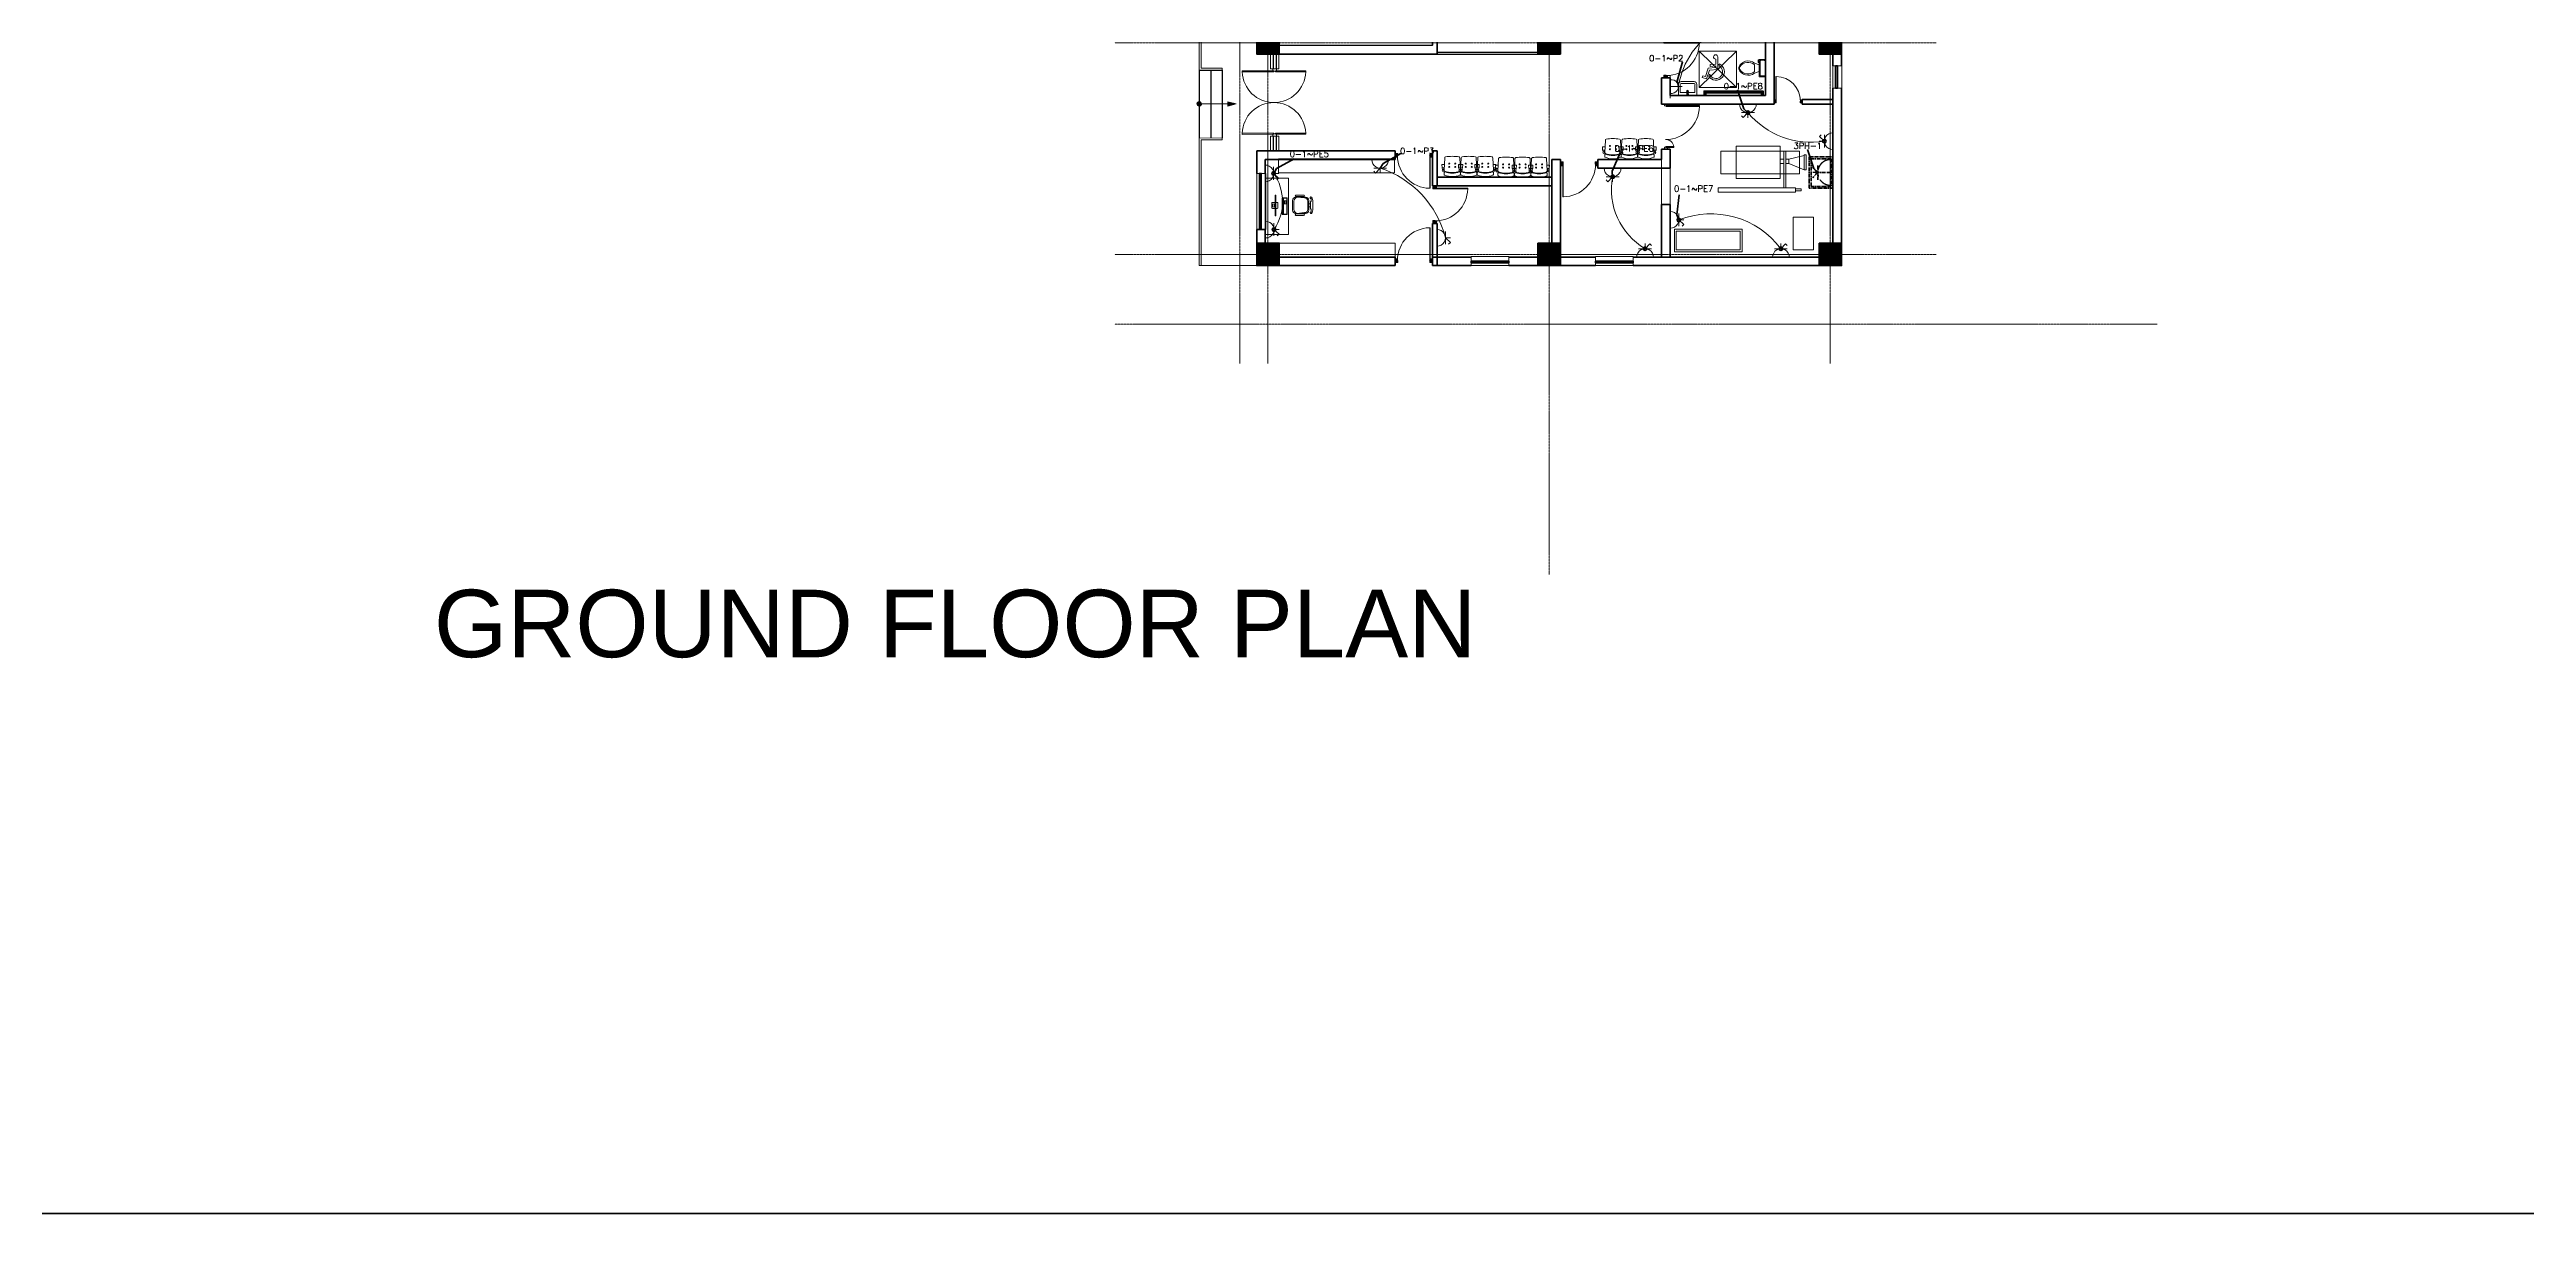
# Model space of a CAD drawing. Header units: millimetres. Extents: x 2390631 to 3337895, y 3598750 to 3969149.
# Drawn here: x 2430778 to 2496844, y 3786495 to 3817541 of the extents above; entities that cross this region are included whole.
import ezdxf

# ---------------------------------------------------------------- set-up
doc = ezdxf.new("R2010")
doc.units = ezdxf.units.MM
doc.header["$MEASUREMENT"] = 0
doc.linetypes.add('CENTER', pattern=[2, 1.25, -0.25, 0.25, -0.25])
doc.linetypes.add('DASHED', pattern=[0.75, 0.5, -0.25])
for name, color, linetype, lineweight in [('0newfurnture', 30, 'Continuous', 15), ('5 A power', 220, 'Continuous', 9), ('centreline', 52, 'CENTER', 5), ('Column-0.5', 14, 'Continuous', 50), ('Dimension- 0.15', 114, 'Continuous', 15), ('Dimension-137.5', 86, 'Continuous', 13), ('door', 41, 'Continuous', 5), ('Door Opening-0.09', 253, 'Continuous', 9), ('Furniture Hospital-0.09', 44, 'Continuous', 9), ('Hatch', 9, 'Continuous', 9), ('hidden lines', 205, 'DASHED', 5), ('Power Sockets City supply', 141, 'Continuous', 13), ('Railing', 73, 'Continuous', 20), ('Sill Level', 140, 'Continuous', 20), ('stairs', 6, 'Continuous', 25), ('T-Fixture-0.09', 255, 'Continuous', 9), ('TXT', 7, 'Continuous', 25), ('WALL 0.2', 7, 'Continuous', 20), ('wall 0.4', 7, 'Continuous', 40), ('Wall-0.5', 7, 'Continuous', 50), ('WINDOW', 152, 'Continuous', 30), ('Windows Plan', 152, 'Continuous', 35)]:
    doc.layers.add(name, color=color, linetype=linetype, lineweight=lineweight)
for name, color, linetype in [('power socket 3phase line', 54, 'CENTER'), ('power socket Generator', 210, 'CENTER'), ('Wires', 1, 'Continuous')]:
    doc.layers.add(name, color=color, linetype=linetype)
doc.styles.add('ARIAL', font='arial.ttf')
doc.styles.add('romans', font='romans.shx')
doc.styles.get("Standard").update_dxf_attribs({"font": 'arial.ttf'})
doc.linetypes.add('ZIGZAG', pattern='A,0.0001,-0.2,[131,ltypeshp.shx,S=0.2,R=0,X=-0.2,Y=0],-0.4,[131,ltypeshp.shx,S=0.2,R=180,X=0.2,Y=0],-0.2', length=0.8001)
doc.dimstyles.get("Standard").update_dxf_attribs({"dimtxt": 500, "dimasz": 100, "dimexe": 100, "dimexo": 200, "dimgap": 0.09, "dimtad": 0, "dimtoh": 1, "dimdec": 0, "dimzin": 0, "dimdsep": 46, "dimtxsty": 'Standard', "dimblk": 'DOT', "dimcen": 0, "dimclrd": 256, "dimclre": 256, "dimclrt": 256, "dimadec": 0, "dimazin": 0, "dimtfac": 1, "dimtdec": 0, "dimtofl": 0, "dimtmove": 0, "dimatfit": 3, "dimfxl": 1, "dimtolj": 1, "dimtzin": 0, "dimlwd": -1, "dimlwe": -1, "dimarcsym": 1})

# ---------------------------------------------------------------- blocks, each defined once
blk = doc.blocks.new('xray')
at = {"layer": 'Furniture Hospital-0.09'}
for p, q in [((3462.8, 4300.7), (3462.8, 4316.1)), ((3479.2, 4311.9), (3462.8, 4316.1)), ((3484.5, 4320.4), (3484.5, 4281.6)), ((3479.2, 4307.4), (3462.8, 4300.7))]:
    blk.add_line(p, q, dxfattribs=at)
for points in [[(3462.8, 4300.7), (3460.8, 4300.7), (3460.8, 4316.6), (3462.8, 4316.6)], [(3551.8, 4296.4), (3467.7, 4296.4), (3467.7, 4320.4), (3551.8, 4320.4)], [(3484.5, 4281.6), (3482.3, 4281.6), (3482.3, 4320.4), (3484.5, 4320.4)], [(3535.4, 4291.3), (3488.5, 4291.3), (3488.5, 4325.8), (3535.4, 4325.8)], [(3554.6, 4277), (3472.2, 4277), (3472.2, 4281.6), (3554.6, 4281.6)], [(3472.2, 4278.4), (3465.9, 4278.4), (3465.9, 4280.5), (3472.2, 4280.5)], [(3474.6, 4215.2), (3474.6, 4250), (3452.7, 4250), (3452.7, 4215.2)]]:
    blk.add_lwpolyline(points, close=True, dxfattribs=at)
for points in [[(3482.3, 4307.4), (3479.2, 4307.4), (3479.2, 4311.9), (3482.3, 4311.9)], [(3484.5, 4311.9), (3488.5, 4311.9), (3488.5, 4307.4), (3484.5, 4307.4)]]:
    blk.add_lwpolyline(points, dxfattribs=at)
at = {"layer": 'Furniture Hospital-0.09', "lineweight": 5}
for points in [[(3601.2, 4213.3), (3529.1, 4213.3), (3529.1, 4237.3), (3601.2, 4237.3)], [(3599.2, 4215.3), (3531.1, 4215.3), (3531.1, 4235.3), (3599.2, 4235.3)]]:
    blk.add_lwpolyline(points, close=True, dxfattribs=at)
blk = doc.blocks.new("door 3'3")
at = {"layer": 'door'}
for p, q in [((82769.4, -31237.4), (82769.4, -31203.4)), ((82769.8, -31203.4), (82769.4, -31203.4)), ((82769.8, -31237.4), (82769.8, -31203.4))]:
    blk.add_line(p, q, dxfattribs=at)
at = {"layer": 'door', "ltscale": 80}
for points in [[(82769.8, -31239.8), (82767.4, -31239.8), (82767.4, -31239.4), (82766.9, -31239.4), (82766.9, -31236.4), (82767.4, -31236.4), (82767.4, -31235.9), (82769.4, -31235.9), (82769.4, -31237.4), (82769.8, -31237.4)], [(82802.9, -31239.8), (82805.4, -31239.8), (82805.4, -31239.4), (82805.9, -31239.4), (82805.9, -31236.4), (82805.4, -31236.4), (82805.4, -31235.9), (82803.4, -31235.9), (82803.4, -31237.4), (82802.9, -31237.4)]]:
    blk.add_lwpolyline(points, close=True, dxfattribs=at)
blk.add_arc((82769.4, -31237.4), 34, 0, 89.2047, dxfattribs=at)
at = {"layer": 'Hatch'}
for centre, radius, start, end in [((82767.7, -31239.9), 2.68, 36.7582, 107.5329), ((82767.3, -31240.3), 1.96, 14.7681, 101.3525), ((82757.2, -31236.2), 10.6, 342.6842, 1.6014), ((82764.4, -31235.9), 4.57, 311.0325, 0.2101), ((82768.1, -31239.1), 3.04, 64.8198, 103.5348), ((82767.3, -31236.1), 3.25, 271.0473, 321.5319), ((82805.1, -31239.9), 2.68, 72.4671, 143.2418), ((82805.5, -31236.1), 3.25, 218.4681, 268.9527), ((82804.7, -31239.1), 3.04, 76.4652, 115.1802), ((82805.5, -31240.3), 1.96, 78.6475, 165.2319), ((82808.4, -31235.9), 4.57, 179.7899, 228.9675), ((82815.6, -31236.2), 10.6, 178.3986, 197.3158)]:
    blk.add_arc(centre, radius, start, end, dxfattribs=at)
blk = doc.blocks.new('BANCAS')
at = {"layer": 'Furniture Hospital-0.09'}
for p, q in [((-0.236, -0.247), (-0.314, -0.247)), ((-0.309, -0.347), (-0.314, -0.247)), ((-0.241, -0.347), (-0.309, -0.347)), ((-0.294, -0.405), (-0.3, -0.347)), ((-0.256, -0.405), (-0.25, -0.347)), ((0.314, -0.25), (0.236, -0.25)), ((0.309, -0.35), (0.241, -0.35)), ((0.256, -0.409), (0.25, -0.35)), ((0.294, -0.409), (0.3, -0.35)), ((0.309, -0.35), (0.314, -0.25))]:
    blk.add_line(p, q, dxfattribs=at)
blk.add_lwpolyline([(0.227, -0.048, 0.346546), (0.203, -0.019, 0.095695), (-0.203, -0.019, 0.346546), (-0.227, -0.048), (-0.244, -0.417, 0.318973), (-0.225, -0.447, 0.193005), (0.225, -0.447, 0.318973), (0.244, -0.417)], format="xyb", close=True, dxfattribs=at)
blk.add_lwpolyline([(-0.245, -0.522), (-0.245, -0.489, -0.522832), (-0.218, -0.471, 0.18), (0.218, -0.471, -0.522832), (0.245, -0.489), (0.245, -0.547, -0.306573), (0.232, -0.565, -0.192782), (-0.232, -0.565, -0.306573), (-0.245, -0.547), (-0.245, -0.504)], format="xyb", dxfattribs=at)
for centre, radius in [((-0.275, -0.422), 0.025), ((-0.09, -0.22), 0.015), ((-0.09, -0.32), 0.015), ((0.09, -0.22), 0.015), ((0.09, -0.32), 0.015), ((0.275, -0.425), 0.025)]:
    blk.add_circle(centre, radius, dxfattribs=at)
blk = doc.blocks.new('A$C72AE6952')
at = {"ltscale": 20, "xscale": 800, "yscale": 800, "zscale": 800, "row_count": 1, "column_count": 3, "row_spacing": 0, "column_spacing": 440.0000000000001}
blk.add_blockref('BANCAS', (-440, 0), dxfattribs=at)
blk = doc.blocks.new("door 5'")
at = {"layer": 'door', "ltscale": 1000}
for points in [[(2177525, 4317078), (2177525, 4317062), (2177516, 4317062), (2177516, 4317020), (2177473, 4317020), (2177474, 4317105)], [(2177525, 4317062), (2177525, 4317105), (2177474, 4317105), (2177473, 4317020)], [(2177473, 4317020), (2177516, 4317020)], [(2177474, 4317105), (2177516, 4317105)], [(2178697, 4316120), (2178697, 4317060), (2178671, 4317060), (2178671, 4316120), (2178697, 4316120)], [(2178689, 4317076), (2178689, 4317060), (2178697, 4317060), (2178697, 4317018), (2178740, 4317018), (2178740, 4317104)], [(2178689, 4317060), (2178689, 4317104), (2178740, 4317104), (2178740, 4317018)], [(2178740, 4317018), (2178697, 4317018)]]:
    blk.add_lwpolyline(points, dxfattribs=at)
blk.add_lwpolyline([(2177516, 4316839), (2177516, 4317062), (2177543, 4317062), (2177543, 4316839)], close=True, dxfattribs=at)
at = {"layer": 'Door Opening-0.09', "ltscale": 1000}
for centre, radius, start, end in [((2177516, 4317062), 224, 276.6944, 2.34403), ((2178697, 4317076), 957, 180.34163, 268.42442)]:
    blk.add_arc(centre, radius, start, end, dxfattribs=at)
at = {"layer": 'WINDOW', "ltscale": 5}
blk.add_line((2177474, 4317104), (2177474, 4317104), dxfattribs=at)
blk = doc.blocks.new('MAIN DOOR')
at = {"layer": 'door', "ltscale": 1000}
for points in [[(2313.5, 188.5), (2347.4, 188.5), (2347.4, 187.3), (2313.5, 187.3)], [(2381.3, 188.5), (2348.9, 188.5), (2348.9, 187.3), (2381.3, 187.3)]]:
    blk.add_lwpolyline(points, close=True, dxfattribs=at)
for points in [[(2346.1, 190.6), (2346.1, 188.5)], [(2348.9, 188.1), (2347.4, 188.1), (2347.4, 188.5), (2346.1, 188.5), (2346.1, 190.6), (2350.2, 190.6)], [(2347.4, 188.1), (2348.9, 188.1), (2348.9, 188.5), (2350.2, 188.5), (2350.2, 190.6), (2346.1, 190.6)], [(2350.2, 190.6), (2350.2, 188.5)], [(2313.4, 120.7), (2347.3, 120.7), (2347.3, 121.9), (2313.4, 121.9), (2313.4, 120.7)], [(2348.8, 121.1), (2347.3, 121.1), (2347.3, 120.7), (2346, 120.7), (2346, 118.6), (2350.1, 118.6)], [(2347.3, 121.1), (2348.8, 121.1), (2348.8, 120.7), (2350.1, 120.7), (2350.1, 118.6), (2346, 118.6)], [(2346, 118.6), (2346, 120.7)], [(2381.3, 120.7), (2348.8, 120.7), (2348.8, 121.9), (2381.3, 121.9), (2381.3, 120.7)], [(2350.1, 118.6), (2350.1, 120.7)]]:
    blk.add_lwpolyline(points, dxfattribs=at)
at = {"layer": 'Door Opening-0.09', "ltscale": 1000}
for centre, start, end in [((2347.4, 188.5), 182.1168, 357.8826), ((2347.3, 120.7), 2.1167, 177.8826)]:
    blk.add_arc(centre, 33.9, start, end, dxfattribs=at)
at = {"layer": 'WINDOW', "ltscale": 5}
blk.add_line((2350.1, 190.6), (2350.1, 190.6), dxfattribs=at)
blk = doc.blocks.new('2ft column')
at = {"layer": 'Hatch', "ltscale": 5}
h = blk.add_hatch(color=256, dxfattribs=at)
h.dxf.hatch_style = 1
h.paths.add_polyline_path([(2207385, 4176559), (2207985, 4176559), (2207985, 4175959), (2207385, 4175959)])
at = {"layer": 'Column-0.5', "ltscale": 5}
blk.add_lwpolyline([(2207385, 4176559), (2207985, 4176559), (2207985, 4175959), (2207385, 4175959)], close=True, dxfattribs=at)
at = {"layer": 'Defpoints', "ltscale": 5}
for points in [[(2207985, 4176559), (2207385, 4175959)], [(2207985, 4175959), (2207385, 4176559)]]:
    blk.add_lwpolyline(points, dxfattribs=at)
blk = doc.blocks.new('main grid')
at = {"layer": 'centreline', "ltscale": 5}
for p, q in [((2518911, 4018930), (2518911, 3987284)), ((2526411, 4018930), (2526411, 3987284)), ((2533911, 4018930), (2533911, 3991299)), ((2541411, 4018930), (2541411, 3976624)), ((2542161, 4018930), (2542161, 3976624)), ((2549661, 4018930), (2549661, 3976624)), ((2557161, 4018930), (2557161, 3976624)), ((2559988, 4011172), (2515645, 4011172)), ((2559988, 4003672), (2515645, 4003672)), ((2559388, 3996172), (2515045, 3996172)), ((2559988, 3996172), (2515645, 3996172)), ((2559988, 3991172), (2538074, 3991172)), ((2533911, 3989164), (2515100, 3989164)), ((2559988, 3985172), (2538074, 3985172)), ((2559988, 3979531), (2538074, 3979531))]:
    blk.add_line(p, q, dxfattribs=at)
blk.add_lwpolyline([(2510725, 3995097), (2521316, 3987284)], dxfattribs=at)
at = {"layer": 'Hatch'}
for p in [(311226, -165087), (318726, -165087), (326226, -165087), (333726, -165087), (311226, -172587), (318726, -172587), (326226, -172587), (333726, -172587), (311226, -180087), (318726, -180087), (326226, -180087), (333726, -180087), (305895, -183187), (311226, -183187), (318726, -183187), (326226, -183187), (333726, -183187), (334476, -185087), (341976, -185087), (349476, -185087), (311226, -187095), (318801, -187095), (334476, -191087), (341976, -191087), (349476, -191087), (334476, -196728), (341976, -196728), (349476, -196728)]:
    blk.add_blockref('2ft column', p, dxfattribs=at)
at = {"layer": 'Hatch', "xscale": -1}
for p in [(4749846, -165087), (4757346, -165087), (4764846, -165087), (4749846, -172587), (4757346, -172587), (4764846, -172587), (4749846, -180087), (4757346, -180087), (4764846, -180087)]:
    blk.add_blockref('2ft column', p, dxfattribs=at)
blk = doc.blocks.new('d1')
at = {"layer": 'door'}
for p, q in [((2442.7, 10746.2), (2408.3, 10746.2)), ((2408.3, 10746.2), (2408.3, 10745.7)), ((2442.7, 10745.7), (2408.3, 10745.7))]:
    blk.add_line(p, q, dxfattribs=at)
at = {"layer": 'door', "ltscale": 80}
for points in [[(2445, 10779.7), (2445, 10782), (2444.6, 10782), (2444.6, 10782.4), (2441.8, 10782.4), (2441.8, 10782), (2441.4, 10782), (2441.4, 10780.1), (2442.7, 10780.1), (2442.7, 10779.7)], [(2445, 10746.2), (2445, 10743.9), (2444.6, 10743.9), (2444.6, 10743.4), (2441.8, 10743.4), (2441.8, 10743.9), (2441.4, 10743.9), (2441.4, 10745.7), (2442.7, 10745.7), (2442.7, 10746.2)]]:
    blk.add_lwpolyline(points, close=True, dxfattribs=at)
at = {"layer": 'Door Opening-0.09', "ltscale": 80}
blk.add_arc((2442.7, 10745.7), 34.4, 90, 179.274, dxfattribs=at)
at = {"layer": 'hidden lines'}
for centre, radius, start, end in [((2441.6, 10791.4), 9.82, 268.3986, 287.3158), ((2441.4, 10784.8), 4.22, 269.7899, 318.9675), ((2444.3, 10781.3), 2.81, 166.4652, 205.1802), ((2445, 10781.7), 2.48, 162.4671, 233.2418), ((2441.6, 10782), 3, 308.4681, 358.9527), ((2445.5, 10782.1), 1.81, 168.6475, 255.2319), ((2441.4, 10741.1), 4.22, 41.0325, 90.2101), ((2441.6, 10734.5), 9.82, 72.6842, 91.6014), ((2444.3, 10744.5), 2.81, 154.8198, 193.5348), ((2445, 10744.2), 2.48, 126.7582, 197.5329), ((2441.6, 10743.8), 3, 1.0473, 51.5319), ((2445.5, 10743.8), 1.81, 104.7681, 191.3525)]:
    blk.add_arc(centre, radius, start, end, dxfattribs=at)
blk = doc.blocks.new('TAP')
at = {"layer": 'Furniture Hospital-0.09', "linetype": 'Continuous'}
for p, q in [((0, 38), (0, -38)), ((5, 38), (0, 38)), ((5, 38), (5, -38)), ((30, 25), (5, 25)), ((30, 0), (5, 0)), ((30, 25), (30, -25)), ((56, 16), (30, 16)), ((51, 7), (48, 8)), ((59, 19), (57, 22)), ((73, 24), (73, 27)), ((88, 20), (89, 22)), ((97, 15), (125, 12)), ((97, 8), (100, 9)), ((5, -38), (0, -38)), ((30, -25), (5, -25)), ((56, -16), (30, -16)), ((51, -8), (48, -9)), ((60, -20), (58, -22)), ((74, -24), (74, -27)), ((88, -19), (90, -22)), ((97, -7), (100, -8)), ((97, -15), (125, -12))]:
    blk.add_line(p, q, dxfattribs=at)
for radius in [21.2, 19.7]:
    blk.add_circle((74, 0), radius, dxfattribs=at)
for centre, radius, start, end in [((74, 0), 27.2, 163.05119, 199.05119), ((74, 0), 24.2, 127.05119, 163.05119), ((74, 0), 27.2, 91.05119, 127.05119), ((74, 0), 24.2, 55.05119, 91.05119), ((74, 0), 27.2, 19.05119, 55.05119), ((74, 0), 24.2, 343.05119, 19.05119), ((95, 0), 32.6, 337.45001, 22.54999), ((74, 0), 24.2, 199.05119, 235.05119), ((74, 0), 27.2, 235.05119, 271.05119), ((74, 0), 24.2, 271.05119, 307.05119), ((74, 0), 27.2, 307.05119, 343.05119)]:
    blk.add_arc(centre, radius, start, end, dxfattribs=at)
blk = doc.blocks.new('bazin')
at = {"layer": '0newfurnture', "ltscale": 5}
for p, q in [((2434577, 4011590), (2435069, 4011590)), ((2434577, 4011295), (2434577, 4011590)), ((2434626, 4011295), (2434626, 4011516)), ((2434626, 4011516), (2434799, 4011516)), ((2434847, 4011516), (2435020, 4011516)), ((2435020, 4011516), (2435020, 4011295)), ((2435069, 4011590), (2435069, 4011295)), ((2434996, 4011270), (2434651, 4011270)), ((2434996, 4011221), (2434651, 4011221))]:
    blk.add_line(p, q, dxfattribs=at)
blk.add_circle((2434823, 4011477), 25.6, dxfattribs=at)
for centre, radius, start, end in [((2434651, 4011295), 73.8, 180, 270), ((2434651, 4011295), 24.6, 180, 270), ((2434996, 4011295), 73.8, 270, 0), ((2434996, 4011295), 24.6, 270, 0)]:
    blk.add_arc(centre, radius, start, end, dxfattribs=at)
at = {"layer": '0newfurnture', "ltscale": 5, "xscale": 0.9842520018725999, "yscale": 0.9842520018725999, "zscale": 0.9842520018725999, "rotation": 270}
blk.add_blockref('TAP', (2434823, 4011590), dxfattribs=at)
blk = doc.blocks.new('Toilet - top')
at = {"layer": 'Furniture Hospital-0.09'}
for p, q in [((-10, -8.5), (-8, -8.5)), ((-10, -9.5), (-10, -8.5)), ((-7, -9.5), (-10, -9.5)), ((-8, -8.5), (-8, -8)), ((-7, -8), (-7, -9.5)), ((-4, -8), (-6, -14)), ((4, -14), (-4, -14)), ((4, -8), (6, -14)), ((9.5, -6), (9.5, -2))]:
    blk.add_line(p, q, dxfattribs=at)
blk.add_lwpolyline([(10.5, -8), (10.5, 0), (-10.5, 0), (-10.5, -8)], close=True, dxfattribs=at)
for points in [[(-9.5, -2), (-9.5, -6)], [(8.5, -1), (-8.5, -1)], [(-8.5, -7), (8.5, -7)]]:
    blk.add_lwpolyline(points, dxfattribs=at)
for centre, radius, start, end in [((-8.6, -1.9), 0.884, 81.8699, 188.1301), ((-8.6, -6.1), 0.884, 171.8699, 278.1301), ((3.5, -21.6), 12.2, 141.4691, 247.9714), ((4.2, -21.8), 11.3, 136.3677, 238.9468), ((-3.5, -21.6), 12.2, 292.0284, 38.5307), ((-4.2, -21.8), 11.3, 301.053, 43.6321), ((8.6, -1.9), 0.884, 351.8699, 98.1301), ((8.6, -6.1), 0.884, 261.8699, 8.1301), ((0, -27.9), 4, 245.7318, 294.2682), ((0, -29), 4, 254.8605, 285.1395)]:
    blk.add_arc(centre, radius, start, end, dxfattribs=at)
blk = doc.blocks.new('desk')
at = {"layer": 'Furniture Hospital-0.09', "lineweight": 0}
for p, q in [((82778.1, -33213.8), (82775.8, -33214)), ((82775.8, -33214.2), (82775.9, -33214.2)), ((82775.8, -33214.3), (82775.9, -33214.3)), ((82775.8, -33216.6), (82775.9, -33216.6)), ((82775.8, -33216.6), (82775.9, -33216.6)), ((82778.1, -33217.1), (82775.8, -33216.9)), ((82775.9, -33212.3), (82778.8, -33212.3)), ((82775.9, -33218.6), (82778.8, -33218.6)), ((82777.7, -33214.4), (82778.6, -33214.4)), ((82777.7, -33214.5), (82777.7, -33214.4)), ((82777.7, -33214.5), (82778.8, -33214.5)), ((82777.7, -33216.4), (82778.6, -33216.4)), ((82777.7, -33216.4), (82778.8, -33216.4)), ((82777.7, -33216.4), (82777.7, -33216.4)), ((82777.8, -33216.4), (82777.8, -33214.5)), ((82779.1, -33204.5), (82778.8, -33204.7)), ((82778.8, -33226.1), (82778.8, -33204.7)), ((82779.6, -33212.3), (82781, -33212.3)), ((82779.6, -33218.6), (82781, -33218.6)), ((82778.8, -33226.1), (82779.1, -33226.3))]:
    blk.add_line(p, q, dxfattribs=at)
at = {"layer": 'Furniture Hospital-0.09', "lineweight": 0, "ltscale": 100}
for p, q in [((82786.2, -33223.5), (82786.2, -33206.1)), ((82786.2, -33206.1), (82791.3, -33206.1)), ((82786.5, -33207.8), (82787.1, -33207.8)), ((82786.5, -33217.1), (82786.5, -33207.8)), ((82787.1, -33217.1), (82786.5, -33217.1)), ((82786.5, -33219.9), (82786.5, -33217.6)), ((82786.5, -33217.6), (82787.1, -33217.6)), ((82786.6, -33207), (82786.6, -33206.4)), ((82786.6, -33206.4), (82787.1, -33206.4)), ((82787.1, -33207), (82786.6, -33207)), ((82787.1, -33206.4), (82787.1, -33207)), ((82787.1, -33207.8), (82787.1, -33217.1)), ((82787.1, -33217.6), (82787.1, -33219.9)), ((82787.4, -33217.1), (82787.4, -33206.3)), ((82787.4, -33206.3), (82791.1, -33206.3)), ((82791.1, -33217.1), (82787.4, -33217.1)), ((82787.5, -33220), (82787.5, -33217.5)), ((82787.5, -33217.5), (82788.6, -33217.5)), ((82788.6, -33217.5), (82788.6, -33220)), ((82790, -33219.2), (82790, -33218.4)), ((82790, -33218.4), (82790.5, -33218.4)), ((82790.5, -33219.2), (82790, -33219.2)), ((82790.5, -33217.6), (82791, -33217.6)), ((82790.5, -33218.4), (82790.5, -33217.6)), ((82790.5, -33220.1), (82790.5, -33219.2)), ((82791, -33217.6), (82791, -33220.1)), ((82791.1, -33206.3), (82791.1, -33217.1)), ((82791.3, -33206.1), (82791.3, -33223.5)), ((82791.3, -33223.5), (82786.2, -33223.5)), ((82787.1, -33219.9), (82786.5, -33219.9)), ((82788.6, -33220), (82787.5, -33220)), ((82787.5, -33223.2), (82787.5, -33220.3)), ((82787.5, -33220.3), (82791.1, -33220.3)), ((82791.1, -33223.2), (82787.5, -33223.2)), ((82791, -33220.1), (82790.5, -33220.1)), ((82791.1, -33220.3), (82791.1, -33223.2))]:
    blk.add_line(p, q, dxfattribs=at)
at = {"layer": 'Furniture Hospital-0.09', "ltscale": 6}
for p, q in [((82800.5, -33205), (82808.5, -33205)), ((82800.5, -33206.6), (82808.5, -33206.6)), ((82813.9, -33214), (82815.9, -33214)), ((82813.9, -33217.3), (82815.9, -33217.3)), ((82800.5, -33224.7), (82808.5, -33224.7)), ((82800.5, -33226.3), (82808.5, -33226.3))]:
    blk.add_line(p, q, dxfattribs=at)
at = {"layer": 'Furniture Hospital-0.09', "lineweight": 0}
for points in [[(82775.2, -33217.9), (82775.2, -33213)], [(82775.8, -33216.9), (82775.8, -33214)], [(82775.9, -33216.6), (82775.9, -33214.2)], [(82775.9, -33216.6), (82775.9, -33214.3)], [(82779.6, -33226.3), (82779.6, -33204.5), (82779.1, -33204.5), (82779.1, -33226.3), (82779.6, -33226.3)], [(82781.7, -33217.9), (82781.7, -33213)]]:
    blk.add_lwpolyline(points, dxfattribs=at)
for points in [[(82778.1, -33213.8, -0.263666), (82778.5, -33214), (82778.6, -33214.1), (82778.6, -33214.4)], [(82778.1, -33217.1, 0.263666), (82778.5, -33216.9), (82778.6, -33216.8), (82778.6, -33216.4)]]:
    blk.add_lwpolyline(points, format="xyb", dxfattribs=at)
at = {"layer": 'Furniture Hospital-0.09', "ltscale": 6}
for points in [[(82797.1, -33215.6), (82797.1, -33210.6, -0.414214), (82800.5, -33207.2), (82810.6, -33207.2, -0.418376), (82813.9, -33210.6), (82813.9, -33215.6)], [(82797.1, -33215.6), (82797.1, -33220.7, 0.414214), (82800.5, -33224.1), (82810.6, -33224.1, 0.418376), (82813.9, -33220.7), (82813.9, -33215.6)], [(82798.2, -33215.6), (82798.2, -33211.3, -0.28028), (82801.6, -33207.2), (82809.5, -33208, -0.418376), (82812.8, -33211.3), (82812.8, -33215.6)], [(82798.2, -33215.6), (82798.2, -33219.9, 0.28028), (82801.6, -33224.1), (82809.5, -33223.3, 0.418376), (82812.8, -33219.9), (82812.8, -33215.6)], [(82816.3, -33208.6, -0.214578), (82815.9, -33212.2), (82815.9, -33215.6)], [(82816.3, -33222.7, 0.214578), (82815.9, -33219.1), (82815.9, -33215.6)], [(82816.6, -33207.1, -0.207066), (82818.1, -33212.2), (82818.1, -33215.6)], [(82816.6, -33224.2, 0.207066), (82818.1, -33219.1), (82818.1, -33215.6)]]:
    blk.add_lwpolyline(points, format="xyb", dxfattribs=at)
at = {"layer": 'Furniture Hospital-0.09', "lineweight": 0}
for centre, radius in [((82775.4, -33213.8), 0.0699), ((82775.4, -33214.4), 0.0699), ((82775.4, -33215), 0.0699), ((82775.4, -33215.6), 0.0699), ((82775.4, -33216.2), 0.0699), ((82775.4, -33216.7), 0.0699), ((82775.4, -33217.3), 0.0699), ((82775.4, -33217.9), 0.0699), ((82779.3, -33214), 0.0463), ((82779.3, -33216.9), 0.0463)]:
    blk.add_circle(centre, radius, dxfattribs=at)
for centre, start, end in [((82775.9, -33213), 90, 180), ((82775.9, -33217.9), 180, 270), ((82781, -33213), 0, 90), ((82781, -33217.9), 270, 0)]:
    blk.add_arc(centre, 0.695, start, end, dxfattribs=at)
at = {"layer": 'Furniture Hospital-0.09', "ltscale": 6}
for centre, radius, start, end in [((82800.7, -33205.8), 0.824, 100.5781, 259.642), ((82808.5, -33205.8), 0.812, 270, 90), ((82816.2, -33207.8), 0.823, 59.8228, 277.5348), ((82800.7, -33225.5), 0.824, 100.358, 259.4219), ((82808.5, -33225.5), 0.812, 270, 90), ((82816.2, -33223.5), 0.823, 82.4652, 300.1772)]:
    blk.add_arc(centre, radius, start, end, dxfattribs=at)
blk = doc.blocks.new('Wheel Chair')
at = {"layer": 'T-Fixture-0.09'}
blk.add_lwpolyline([(-130, -183, -0.239978), (-223, 0, -0.243341), (-129, 182), (-128, 182, -0.241316), (75, 211), (76, 211, -0.238142), (218, 65), (184, 14), (173, 51, 0.192657), (94, 153), (94, 154, 0.25323), (-74, 162), (-74, 161, 0.245902), (-174, 27), (-175, 27, 0.247474), (-120, -132), (-128, -181)], format="xyb", dxfattribs=at)
blk.add_lwpolyline([(305, 47), (366, 13), (392, 59), (290, 117), (158, -89), (-63, -51), (-146, -374, 0.423515), (-104, -442), (-103, -442, 0.413314), (-35, -399), (-32, -388, 0.409265), (-67, -332), (-80, -330), (-48, -201), (105, -227), (113, -178), (-33, -153), (-23, -112), (182, -146)], format="xyb", close=True, dxfattribs=at)
blk = doc.blocks.new('v2')
at = {"layer": 'Sill Level'}
blk.add_lwpolyline([(2448277, 3818910), (2448877, 3818910), (2448877, 3818670), (2448277, 3818670)], close=True, dxfattribs=at)
at = {"layer": 'Windows Plan'}
blk.add_lwpolyline([(2448877, 3818790), (2448277, 3818790), (2448277, 3818743), (2448877, 3818743)], close=True, dxfattribs=at)
blk = doc.blocks.new('w2')
at = {"layer": 'Sill Level'}
blk.add_lwpolyline([(2444138, 3818930), (2445638, 3818930), (2445638, 3818690), (2444138, 3818690)], close=True, dxfattribs=at)
at = {"layer": 'Windows Plan'}
blk.add_lwpolyline([(2445638, 3818810), (2444138, 3818810), (2444138, 3818762), (2445638, 3818762)], close=True, dxfattribs=at)
blk = doc.blocks.new('v1')
at = {"layer": 'Sill Level'}
blk.add_lwpolyline([(2446591, 3818940), (2447591, 3818940), (2447591, 3818700), (2446591, 3818700)], close=True, dxfattribs=at)
at = {"layer": 'Windows Plan'}
blk.add_lwpolyline([(2447591, 3818820), (2446591, 3818820), (2446591, 3818772), (2447591, 3818772)], close=True, dxfattribs=at)
blk = doc.blocks.new('15A N soc')
at = {"layer": 'Power Sockets City supply', "color": 244, "lineweight": 13, "true_color": 0x991b1e}
for p, q in [((52222.561, 99516.206), (52222.561, 99516.26)), ((52222.561, 99516.206), (52222.61, 99516.259)), ((52222.61, 99516.259), (52222.628, 99516.24)), ((52222.434, 99516.116), (52222.686, 99516.116)), ((52222.628, 99516.206), (52222.493, 99516.206))]:
    blk.add_line(p, q, dxfattribs=at)
blk.add_arc((52222.561, 99516.118), 0.0881, 358.32, 181.68, dxfattribs=at)
blk = doc.blocks.new('3 ph sock')
at = {"color": 2, "ltscale": 5}
blk.add_line((-44666.12, -38223.8), (-44666.12, -38222), dxfattribs=at)
at = {"ltscale": 5}
blk.add_arc((-44666.12, -38228.39), 4.59, 0, 180, dxfattribs=at)
at = {"layer": 'power socket 3phase line', "lineweight": 35}
for p, q in [((-44663.58, -38223.8), (-44668.73, -38223.8)), ((-44666.13, -38228.39), (-44666.08, -38223.8))]:
    blk.add_line(p, q, dxfattribs=at)
at = {"layer": 'power socket 3phase line', "color": 1, "lineweight": 35}
blk.add_line((-44666.12, -38223.8), (-44668, -38222), dxfattribs=at)
at = {"layer": 'power socket 3phase line', "color": 5, "lineweight": 35}
blk.add_line((-44666.12, -38223.8), (-44664.34, -38221.91), dxfattribs=at)
at = {"layer": 'power socket 3phase line', "lineweight": 25}
blk.add_line((-44670.92, -38228.39), (-44661.32, -38228.39), dxfattribs=at)
at = {"layer": 'power socket 3phase line', "lineweight": 35}
for points in [[(-44671.8, -38220.74), (-44660.56, -38220.74), (-44660.56, -38229.27), (-44671.8, -38229.27)], [(-44671.19, -38221.43), (-44661.18, -38221.43), (-44661.18, -38228.66), (-44671.19, -38228.66)]]:
    blk.add_lwpolyline(points, close=True, dxfattribs=at)
blk = doc.blocks.new('5A soc')
at = {"layer": '5 A power', "lineweight": 18}
for p, q in [((895572, -137969), (895572, -137872)), ((895477, -137969), (895667, -137969))]:
    blk.add_line(p, q, dxfattribs=at)
blk.add_arc((895572, -137960), 57.1, 350.9122, 189.0878, dxfattribs=at)
blk = doc.blocks.new('_Dot')
at = {"color": 0, "linetype": 'ByBlock', "lineweight": -2}
blk.add_line((-0.5, 0), (-1, 0), dxfattribs=at)
at = {"color": 0, "linetype": 'ByBlock', "lineweight": -3, "const_width": 0.5}
blk.add_lwpolyline([(-0.25, 0, 1), (0.25, 0, 1)], format="xyb", close=True, dxfattribs=at)

msp = doc.modelspace()

# ---------------------------------------------------------------- hatches: boundary and pattern name
at = {"layer": 'Dimension- 0.15', "ltscale": 5}
h = msp.add_hatch(dxfattribs=at)
h.set_pattern_fill('ANSI31', color=256, scale=25.555556)
h.set_pattern_definition([(45, (342927.4017, 4611299.9683), (-2.258813329, 2.258813329), [])])
h.paths.add_polyline_path([(2461443, 3816031), (2461443, 3816090), (2461383, 3816090, 0.414214)])
h.paths.add_polyline_path([(2461443, 3816031, 0.414214), (2461502, 3816090), (2461443, 3816090)])
h.paths.add_polyline_path([(2461443, 3816090), (2461502, 3816090, 0.414214), (2461443, 3816149)])
h.paths.add_polyline_path([(2461383, 3816090), (2461443, 3816090), (2461443, 3816149, 0.414214)])

# ---------------------------------------------------------------- linework, layer by layer
at = {"layer": 'centreline', "ltscale": 5}
for p, q in [((2470776, 3851476), (2470776, 3803536)), ((2486994, 3810218), (2459189, 3810218))]:
    msp.add_line(p, q, dxfattribs=at)
at = {"layer": 'Dimension- 0.15', "ltscale": 5}
for p, q in [((2462202, 3816148), (2462202, 3816033)), ((2462432, 3816090), (2462202, 3816148)), ((2462202, 3816033), (2462432, 3816090))]:
    msp.add_line(p, q, dxfattribs=at)
msp.add_lwpolyline([(2462202, 3816090), (2461443, 3816090)], dxfattribs=at)
msp.add_circle((2461443, 3816090), 59.1, dxfattribs=at)
msp.add_solid([(2462202, 3816148), (2462432, 3816090), (2462202, 3816033)], dxfattribs=at)
at = {"layer": 'Dimension-137.5', "ltscale": 5}
msp.add_line((2462202, 3816090), (2462432, 3816090), dxfattribs=at)
at = {"layer": 'Door Opening-0.09'}
for points in [[(2475775, 3817498), (2474775, 3816526)], [(2474775, 3817498), (2475775, 3816526)]]:
    msp.add_lwpolyline(points, dxfattribs=at)
msp.add_lwpolyline([(2474775, 3817498), (2475775, 3817498), (2475775, 3816526), (2474775, 3816526)], close=True, dxfattribs=at)
at = {"layer": 'Furniture Hospital-0.09'}
for points in [[(2463559, 3814622), (2466651, 3814622), (2466651, 3814252), (2463559, 3814252)], [(2463206, 3814113), (2463820, 3814113), (2463820, 3812610), (2463206, 3812610)], [(2463576, 3812377), (2466668, 3812377), (2466668, 3812007), (2463576, 3812007)]]:
    msp.add_lwpolyline(points, close=True, dxfattribs=at)
at = {"layer": 'Railing', "ltscale": 5}
msp.add_lwpolyline([(2461443, 3824119), (2461494, 3824119), (2461494, 3817046), (2462056, 3817046), (2462056, 3816995), (2461443, 3816995)], close=True, dxfattribs=at)
msp.add_lwpolyline([(2462976, 3811778), (2461443, 3811778), (2461443, 3815181), (2462056, 3815186), (2462056, 3815136), (2461493, 3815132), (2461493, 3811778), (2462976, 3811778)], dxfattribs=at)
at = {"layer": 'stairs', "ltscale": 5}
for p, q in [((2461443, 3816995), (2461443, 3815181)), ((2461749, 3816995), (2461749, 3815181))]:
    msp.add_line(p, q, dxfattribs=at)
for points in [[(2461443, 3816995), (2462056, 3816995)], [(2462056, 3816995), (2462056, 3815186)]]:
    msp.add_lwpolyline(points, dxfattribs=at)
at = {"layer": 'WALL 0.2', "ltscale": 5}
for points in [[(2463340, 3817418), (2463340, 3817027)], [(2463570, 3817418), (2463570, 3817027)], [(2463570, 3817027), (2463340, 3817027)], [(2463340, 3815227), (2463340, 3814837)], [(2463570, 3815227), (2463340, 3815227)], [(2463570, 3815227), (2463570, 3814837)]]:
    msp.add_lwpolyline(points, dxfattribs=at)
at = {"layer": 'wall 0.4', "ltscale": 5}
for p, q in [((2476546, 3817788), (2476546, 3816318)), ((2476776, 3817788), (2476776, 3816088)), ((2478346, 3817418), (2478346, 3817110)), ((2473776, 3816088), (2473776, 3816786)), ((2474006, 3816786), (2473776, 3816786)), ((2474006, 3816318), (2474006, 3816786)), ((2476776, 3816088), (2473776, 3816088)), ((2476546, 3816318), (2474006, 3816318)), ((2478346, 3816208), (2477526, 3816208)), ((2477526, 3816208), (2477526, 3816088)), ((2477526, 3816088), (2478346, 3816088)), ((2478346, 3816510), (2478346, 3816438)), ((2467668, 3814607), (2467668, 3814837)), ((2467668, 3814837), (2467788, 3814837)), ((2467788, 3813904), (2467788, 3814837)), ((2473776, 3814888), (2473776, 3814607)), ((2474006, 3814888), (2473776, 3814888)), ((2474006, 3814377), (2474006, 3814888)), ((2462976, 3814607), (2462976, 3814537)), ((2463206, 3814607), (2463206, 3814237)), ((2467668, 3814607), (2467668, 3813904)), ((2467788, 3814134), (2470846, 3814134)), ((2470846, 3814607), (2470846, 3812377)), ((2470846, 3814607), (2471076, 3814607)), ((2471076, 3814607), (2471076, 3812377)), ((2473776, 3814607), (2472076, 3814607)), ((2472076, 3814607), (2472076, 3814377)), ((2472076, 3814377), (2474006, 3814377)), ((2467668, 3813904), (2470846, 3813904)), ((2473776, 3812007), (2473776, 3813407)), ((2473776, 3813407), (2474006, 3813407)), ((2467668, 3812904), (2467668, 3811777)), ((2467668, 3812904), (2467788, 3812904)), ((2467788, 3811777), (2467788, 3812904)), ((2462976, 3812407), (2462976, 3812377)), ((2463206, 3812407), (2463206, 3812377)), ((2466668, 3812007), (2466668, 3811777))]:
    msp.add_line(p, q, dxfattribs=at)
for points in [[(2419715, 3864810), (2617776, 3864810), (2617776, 3786495), (2419715, 3786495)], [(2474910, 3816383), (2476479, 3816383), (2476479, 3816432), (2474910, 3816432)], [(2474954, 3816432), (2474910, 3816432), (2474910, 3816318), (2474954, 3816318)], [(2476438, 3816432), (2476482, 3816432), (2476482, 3816318), (2476438, 3816318)], [(2462976, 3812737), (2463206, 3812737), (2463206, 3812377), (2462976, 3812377)]]:
    msp.add_lwpolyline(points, close=True, dxfattribs=at)
for points in [[(2463576, 3817418), (2467788, 3817418), (2467788, 3819566), (2467667, 3819566), (2467667, 3817659), (2463576, 3817648)], [(2478576, 3817110), (2478576, 3818165)], [(2473015, 3811777), (2478576, 3811777), (2478576, 3816510)], [(2473015, 3812007), (2478346, 3812007), (2478346, 3816510)], [(2474006, 3813407), (2474006, 3812007)], [(2462976, 3812007), (2466668, 3812007)], [(2467668, 3812007), (2468699, 3812007)], [(2469699, 3812007), (2472015, 3812007)], [(2462976, 3811777), (2466668, 3811777)], [(2467668, 3811777), (2468699, 3811777)], [(2469699, 3811777), (2472015, 3811777)]]:
    msp.add_lwpolyline(points, dxfattribs=at)
at = {"layer": 'wall 0.4', "color": 3, "ltscale": 5}
for centre in [(2476077, 3815859), (2478117, 3815097), (2463428, 3814237), (2472470, 3814148), (2463438, 3812739), (2474235, 3812996), (2473333, 3812229), (2476958, 3812229)]:
    msp.add_circle(centre, 47.6, dxfattribs=at)
at = {"layer": 'Wall-0.5', "ltscale": 5}
for p, q in [((2462976, 3814237), (2462976, 3814837)), ((2462976, 3814837), (2466668, 3814837)), ((2466668, 3814837), (2466668, 3814607)), ((2466668, 3814607), (2463206, 3814607))]:
    msp.add_line(p, q, dxfattribs=at)
at = {"layer": 'WINDOW', "linetype": 'ZIGZAG', "lineweight": 20, "ltscale": 0.5}
for p, q in [((2473776, 3813407), (2473776, 3814607)), ((2474006, 3814607), (2474006, 3813407))]:
    msp.add_line(p, q, dxfattribs=at)
at = {"layer": 'WINDOW', "ltscale": 5}
for points in [[(2463415, 3817418), (2463415, 3817027)], [(2463495, 3817418), (2463495, 3817027)], [(2467788, 3817469), (2470476, 3817469)], [(2467788, 3817418), (2470476, 3817418)], [(2463415, 3815227), (2463415, 3814837)], [(2463495, 3815227), (2463495, 3814837)]]:
    msp.add_lwpolyline(points, dxfattribs=at)
at = {"layer": 'Wires', "color": 2, "lineweight": 9}
for centre, radius, start, end in [((2476402, 3816196), 2210, 67.13741, 170.73542), ((2465438, 3811855), 2657, 14.48443, 71.7711)]:
    msp.add_arc(centre, radius, start, end, dxfattribs=at)
at = {"layer": 'Wires', "color": 5, "lineweight": 9}
for centre, radius, start, end in [((2477763, 3817259), 2191, 219.72734, 279.29835), ((2462340, 3813482), 1326, 325.9229, 34.84104), ((2474266, 3813803), 1828, 169.12233, 239.40732), ((2475090, 3810820), 2340, 37.03183, 111.42754)]:
    msp.add_arc(centre, radius, start, end, dxfattribs=at)

# ---------------------------------------------------------------- block references
at = {"layer": '0newfurnture', "ltscale": 5}
msp.add_blockref('main grid', (-78885, -167454), dxfattribs=at)
at = {"layer": '0newfurnture', "xscale": -1, "rotation": 180}
msp.add_blockref('bazin', (39646, 7827908), dxfattribs=at)
at = {"layer": 'door', "xscale": 0.9473750180788149, "yscale": 0.9473750180788149, "zscale": 0.9473750180788149, "rotation": 89.9959866754369}
msp.add_blockref("door 5'", (6563624, 1751717), dxfattribs=at)
at = {"layer": 'Door Opening-0.09'}
for name, p, xscale, yscale, zscale, rotation in [('MAIN DOOR', (2404756, 3812211), 24.99999476371197, 24.99999476371197, 24.99999476371197, 0.04973594237714499), ("door 3'3", (4582818, 3016421), 25.55555555555556, 25.55555555555556, 25.55555555555556, 180), ("door 3'3", (355926, 3016191), -25.55555555555556, 25.55555555555556, 25.55555555555556, 180), ("door 3'3", (3266025, 5929057), 25.55555555555556, 25.55555555555556, 25.55555555555556, 270)]:
    msp.add_blockref(name, p, dxfattribs=dict(at, xscale=xscale, yscale=yscale, zscale=zscale, rotation=rotation))
for p, xscale, yscale, zscale in [((885105, 4416887), 19.23076923074791, 19.23076923074791, 19.23076923074791), ((4582818, 4610207), -25.55555555555556, 25.55555555555556, 25.55555555555556)]:
    msp.add_blockref("door 3'3", p, dxfattribs=dict(at, xscale=xscale, yscale=yscale, zscale=zscale))
at = {"layer": 'Furniture Hospital-0.09'}
for name, p, xscale, yscale, zscale, rotation in [('Toilet - top', (2476557, 3817045), 21.93575057202424, 21.93575057202424, 21.93575057202424, 270), ('desk', (348009, 2964543), -25.55555555555556, 25.55555555555556, 25.55555555555556, 180)]:
    msp.add_blockref(name, p, dxfattribs=dict(at, xscale=xscale, yscale=yscale, zscale=zscale, rotation=rotation))
for name, p, xscale, yscale, zscale in [('A$C72AE6952', (2468585, 3814693), -1.107692350907673, 1.107692350907673, 1.107692306891935), ('A$C72AE6952', (2470019, 3814674), -1.107692350907673, 1.107692350907673, 1.107692306891935), ('A$C72AE6952', (2472964, 3815167), 1.107692350907673, 1.107692350907673, 1.107692306891935), ('xray', (2564148, 3706816), -25, 25, 25)]:
    msp.add_blockref(name, p, dxfattribs=dict(at, xscale=xscale, yscale=yscale, zscale=zscale))
at = {"layer": 'power socket 3phase line', "lineweight": 35, "xscale": 74.24540135267387, "yscale": 74.24540135267387, "zscale": 74.24540135267387, "rotation": 89.99999999999999}
msp.add_blockref('3 ph sock', (-360002, 7130517), dxfattribs=at)
at = {"layer": 'power socket Generator', "linetype": 'Continuous', "xscale": 3.253162499517202, "yscale": 3.253162499517202, "zscale": 3.253162499517202, "rotation": 270}
msp.add_blockref('5A soc', (2922842, 6729993), dxfattribs=at)
at = {"layer": 'Power Sockets City supply', "lineweight": 0, "xscale": 2523.339306174504, "yscale": 2523.339306174504, "zscale": 2523.339306174504}
for p, rotation in [((134251319, 254929014), 180), ((253591272, -127960142), 90), ((-248649727, 135589478), 270.0000000000001), ((134241510, 254927533), 180), ((134247710, 254927303), 180), ((-248638920, 135588238), 270.0000000000001), ((-248649717, 135587978), 270.0000000000001), ((-248645145, 135587760), 270.0000000000001)]:
    msp.add_blockref('15A N soc', p, dxfattribs=dict(at, rotation=rotation))
for p in [(-129301906, -247300926), (-129298281, -247300926)]:
    msp.add_blockref('15A N soc', p, dxfattribs=at)
at = {"layer": 'T-Fixture-0.09', "rotation": 194.4181928326748}
msp.add_blockref('Wheel Chair', (2475227, 3816947), dxfattribs=at)
at = {"layer": 'wall 0.4', "ltscale": 5, "xscale": 25.64102998076803, "yscale": 25.64102998076803, "zscale": 25.64102998076803, "rotation": 180.033335114651}
msp.add_blockref('d1', (2536371, 4093295), dxfattribs=at)
at = {"layer": 'wall 0.4', "rotation": 270}
for name, p in [('v2', (-1340325, 6265386)), ('w2', (-1355714, 6258375))]:
    msp.add_blockref(name, p, dxfattribs=at)
at = {"layer": 'wall 0.4'}
for p in [(22108, -6923), (25423, -6923)]:
    msp.add_blockref('v1', p, dxfattribs=at)

# ---------------------------------------------------------------- texts
at = {"layer": 'TXT', "color": 244, "ltscale": 20, "true_color": 0x991b1e, "insert": (2441031, 3802219), "char_height": 2100, "width": 102139.87, "attachment_point": 4, "rotation": 0.0002, "style": 'ARIAL'}
msp.add_mtext('{\\H0.85714x;GROUND FLOOR PLAN}', dxfattribs=at)
at = {"layer": 'wall 0.4', "color": 5, "ltscale": 5, "style": 'romans'}
for s, p in [('0-1~PE8', (2475432, 3816484)), ('0-1~PE5', (2463857, 3814674)), ('0-1~PE6', (2472522, 3814818)), ('0-1~PE7', (2474109, 3813748))]:
    msp.add_text(s, height=162.3, dxfattribs=at).set_placement(p)
at = {"layer": 'wall 0.4', "color": 7, "ltscale": 5, "true_color": 0xffffff, "style": 'romans'}
msp.add_text('3PH-1', height=162.3, dxfattribs=at).set_placement((2477294, 3814891))
at = {"layer": 'Wires', "color": 2, "lineweight": 9, "style": 'romans'}
for s, p in [('0-1~P2', (2473444, 3817228)), ('0-1~P3', (2466801, 3814755))]:
    msp.add_text(s, height=162.3, dxfattribs=at).set_placement(p)

# ---------------------------------------------------------------- leaders
at = {"layer": 'wall 0.4', "ltscale": 5}
for points in [[(2474333, 3817215), (2474187, 3816695), (2474223, 3816552)], [(2475801, 3816470), (2475970, 3815957), (2476080, 3815859)], [(2463976, 3814629), (2463506, 3814364), (2463430, 3814237)], [(2466816, 3814770), (2466346, 3814504), (2466271, 3814378)], [(2472672, 3814790), (2472455, 3814296), (2472470, 3814149)], [(2477663, 3814877), (2477832, 3814364), (2477942, 3814266)], [(2474246, 3813670), (2474178, 3813134), (2474235, 3812998)]]:
    msp.add_leader(points, dimstyle='Standard', override={"dimfxl": 500, "dimfxlon": 1}, dxfattribs=at)

doc.saveas('drawing.dxf')
